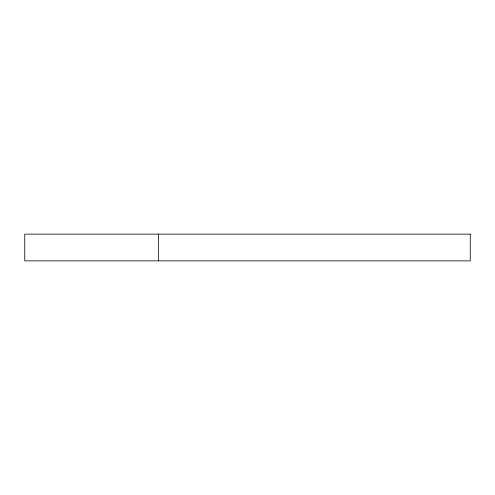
<?xml version="1.0" encoding="UTF-8"?>
<svg xmlns="http://www.w3.org/2000/svg" width="495" height="495" viewBox="0 0 495 495"><rect width="100%" height="100%" fill="white"/><g stroke="black" fill="none" stroke-linecap="round" stroke-linejoin="round"><path stroke-width="0.74" d="M158.4 234.135L158.4 260.865M470.25 234.135L24.75 234.135L24.75 260.865L470.25 260.865L470.25 234.135"/></g></svg>
